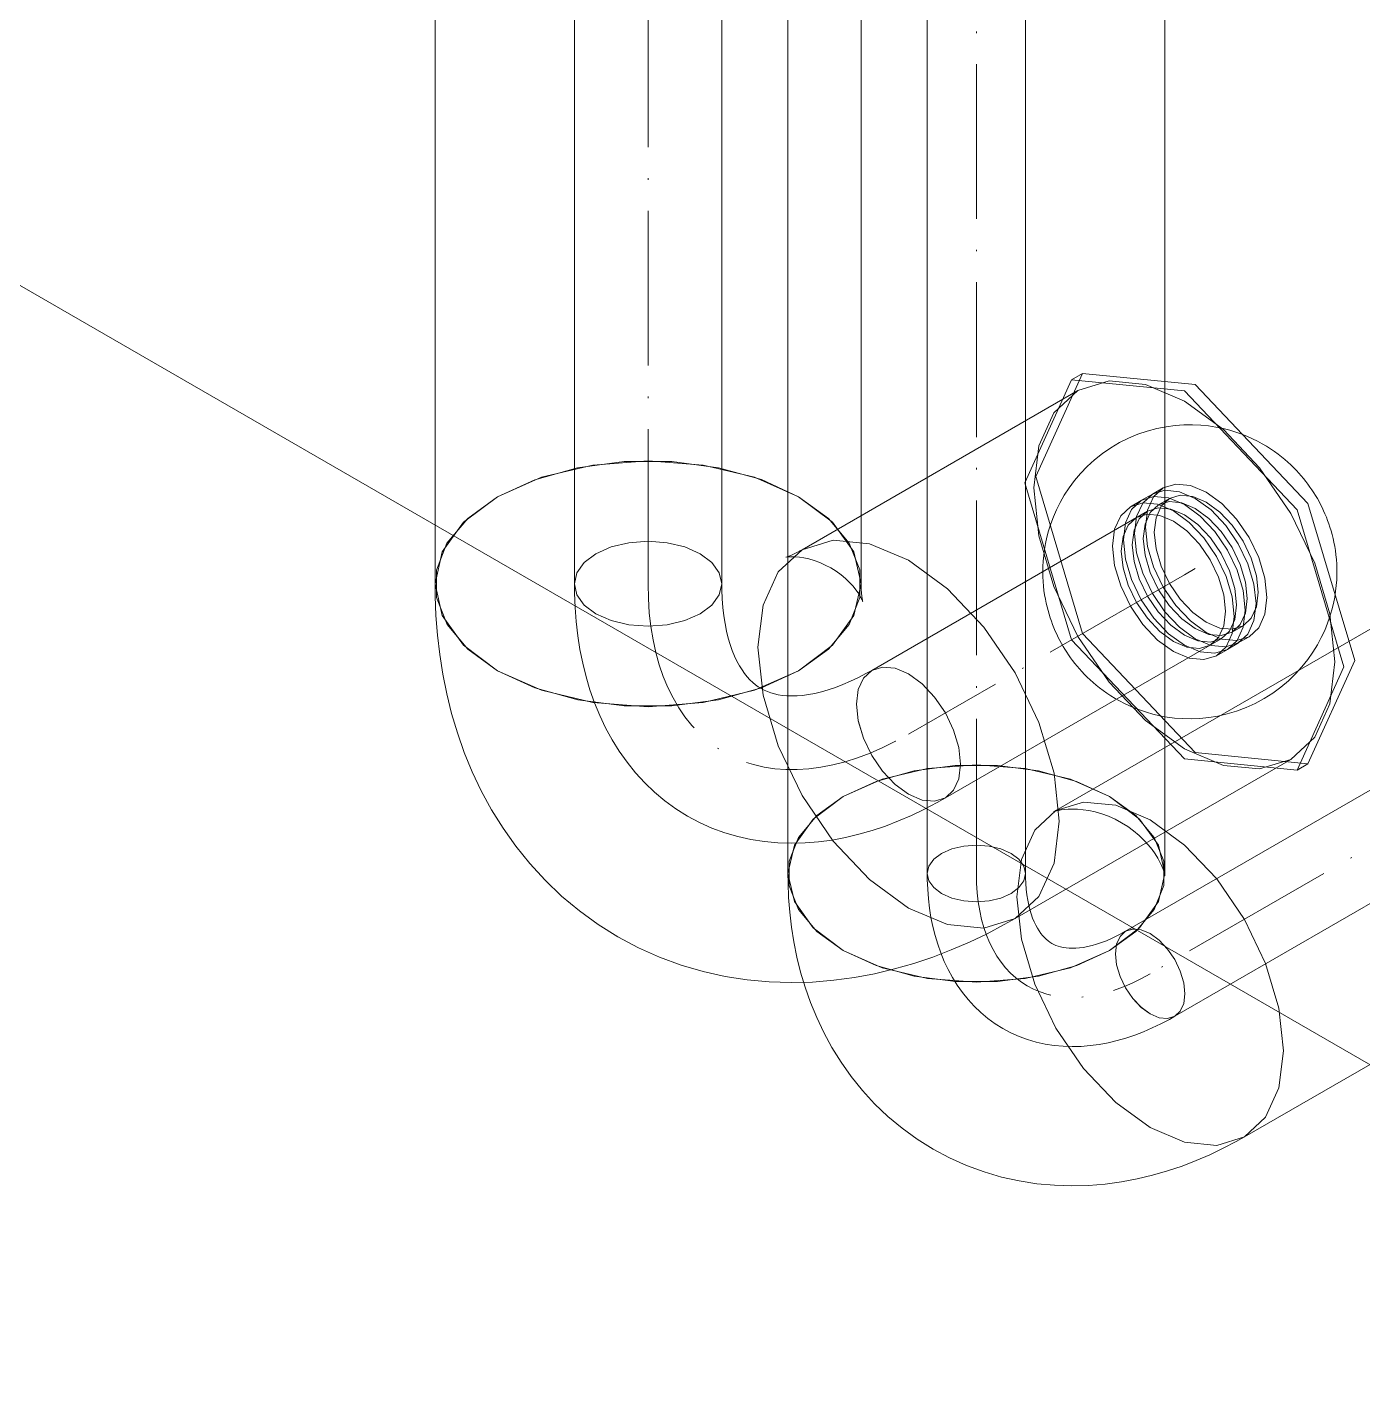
# Model space of a CAD drawing. Header units: millimetres. Extents: x -88595 to 880822, y -1054509 to -148035.
# Drawn here: x 432839.6 to 432925.8, y -358516.6 to -358428.4 of the extents above; entities that cross this region are included whole.
import ezdxf

# ---------------------------------------------------------------- set-up
doc = ezdxf.new("R2010")
doc.units = ezdxf.units.MM
doc.linetypes.add('$12$ADSK_Осевая', pattern=[14, 10, -2, 0, -2])
doc.linetypes.add('$13$ADSK_Осевая', pattern=[14, 10, -2, 0, -2])
for name, color, linetype, lineweight in [('Изоляция', 7, 'Continuous', 18), ('Оборудование', 7, 'Continuous', 18), ('Трубопровод', 7, 'Continuous', 18), ('Трубопроводы', 7, 'Continuous', 18)]:
    doc.layers.add(name, color=color, linetype=linetype, lineweight=lineweight)

# ---------------------------------------------------------------- blocks, each defined once
blk = doc.blocks.new('$0$ADSK_Настенный внутренний блок кондиционера1 - AS12BS4HRA-V151-В_ОВ3_1')
at = {"layer": 'Оборудование'}
blk.add_line((-425.529, -3863.76), (179.047, -4212.813), dxfattribs=at)
blk = doc.blocks.new('$0$ADSK_МедьПайка_Отвод-гнутая труба - Отвод _гнутая труба_-V147-В_ОВ3_1')
at = {"layer": 'Трубопроводы', "color": 190, "true_color": 0x8000ff}
for points in [[(-19176.165, -1892.989, 0), (-19175.647, -1892.713, 0), (-19175.112, -1892.474, 0), (-19174.562, -1892.272, 0), (-19174, -1892.108, 0), (-19173.429, -1891.982, 0), (-19172.852, -1891.892, 0), (-19172.27, -1891.838, 0), (-19171.685, -1891.82, 0), (-19171.1, -1891.835, 0), (-19170.516, -1891.883, 0), (-19169.933, -1891.962, 0), (-19169.352, -1892.071, 0), (-19168.775, -1892.208, 0), (-19168.201, -1892.374, 0), (-19167.631, -1892.565, 0), (-19167.066, -1892.783, 0), (-19166.505, -1893.025, 0), (-19165.949, -1893.291, 0), (-19165.399, -1893.58, 0), (-19165.052, -1893.775, 0)], [(-19176.165, -1892.989, 0), (-19176.662, -1893.299, 0), (-19177.137, -1893.643, 0), (-19177.586, -1894.019, 0), (-19178.01, -1894.423, 0), (-19178.405, -1894.854, 0), (-19178.771, -1895.31, 0), (-19179.109, -1895.787, 0), (-19179.417, -1896.283, 0), (-19179.696, -1896.798, 0), (-19179.947, -1897.328, 0), (-19180.17, -1897.872, 0), (-19180.366, -1898.429, 0), (-19180.535, -1898.998, 0), (-19180.679, -1899.578, 0), (-19180.798, -1900.167, 0), (-19180.892, -1900.765, 0), (-19180.963, -1901.372, 0), (-19181.011, -1901.986, 0), (-19181.036, -1902.608, 0), (-19181.04, -1903.006, 0)], [(-19166.64, -1893.932, 0), (-19167.221, -1894.356, 0), (-19167.762, -1894.928, 0), (-19168.227, -1895.608, 0), (-19168.584, -1896.351, 0), (-19168.808, -1897.106, 0), (-19168.885, -1897.821, 0), (-19168.808, -1898.448, 0), (-19168.584, -1898.943, 0), (-19168.227, -1899.274, 0), (-19167.762, -1899.418, 0), (-19167.221, -1899.364, 0), (-19166.64, -1899.117, 0)], [(-19166.64, -1899.117, 0), (-19166.059, -1898.693, 0), (-19165.517, -1898.122, 0), (-19165.052, -1897.441, 0), (-19164.695, -1896.698, 0), (-19164.471, -1895.944, 0), (-19164.395, -1895.228, 0), (-19164.471, -1894.602, 0), (-19164.695, -1894.106, 0), (-19165.052, -1893.775, 0), (-19165.517, -1893.631, 0), (-19166.059, -1893.685, 0), (-19166.64, -1893.932, 0)], [(-19172.99, -1898.488, 0), (-19173.114, -1898.566, 0), (-19173.236, -1898.654, 0), (-19173.354, -1898.753, 0), (-19173.471, -1898.865, 0), (-19173.587, -1898.991, 0), (-19173.702, -1899.134, 0), (-19173.815, -1899.294, 0), (-19173.926, -1899.472, 0), (-19174.033, -1899.67, 0), (-19174.136, -1899.889, 0), (-19174.234, -1900.128, 0), (-19174.325, -1900.387, 0), (-19174.409, -1900.667, 0), (-19174.483, -1900.967, 0), (-19174.547, -1901.287, 0), (-19174.601, -1901.626, 0), (-19174.643, -1901.984, 0), (-19174.671, -1902.358, 0), (-19174.687, -1902.749, 0), (-19174.69, -1903.006, 0)], [(-19172.99, -1898.488, 0), (-19172.86, -1898.419, 0), (-19172.723, -1898.358, 0), (-19172.578, -1898.305, 0), (-19172.423, -1898.259, 0), (-19172.255, -1898.222, 0), (-19172.074, -1898.194, 0), (-19171.879, -1898.176, 0), (-19171.669, -1898.17, 0), (-19171.444, -1898.176, 0), (-19171.203, -1898.195, 0), (-19170.948, -1898.23, 0), (-19170.677, -1898.281, 0), (-19170.393, -1898.349, 0), (-19170.096, -1898.434, 0), (-19169.786, -1898.539, 0), (-19169.466, -1898.662, 0), (-19169.136, -1898.804, 0), (-19168.797, -1898.967, 0), (-19168.451, -1899.148, 0), (-19168.227, -1899.274, 0)], [(-19175.62, -1904.302, 0), (-19176.278, -1904.593, 0), (-19177.043, -1904.776, 0), (-19177.865, -1904.839, 0), (-19178.687, -1904.776, 0), (-19179.453, -1904.593, 0), (-19180.11, -1904.302, 0), (-19180.615, -1903.922, 0), (-19180.932, -1903.48, 0), (-19181.04, -1903.006, 0), (-19180.932, -1902.531, 0), (-19180.615, -1902.089, 0), (-19180.11, -1901.709, 0)], [(-19180.11, -1901.709, 0), (-19179.453, -1901.418, 0), (-19178.687, -1901.235, 0), (-19177.865, -1901.172, 0), (-19177.043, -1901.235, 0), (-19176.278, -1901.418, 0), (-19175.62, -1901.709, 0), (-19175.115, -1902.089, 0), (-19174.798, -1902.531, 0), (-19174.69, -1903.006, 0), (-19174.798, -1903.48, 0), (-19175.115, -1903.922, 0), (-19175.62, -1904.302, 0)]]:
    blk.add_polyline3d(points, dxfattribs=at)
blk = doc.blocks.new('$0$ADSK_МедьПайка_Отвод-гнутая труба - Отвод _гнутая труба_-V152-В_ОВ3_1')
at = {"layer": 'Трубопроводы', "color": 134, "true_color": 0x00a6a6}
for points in [[(99.075, -4158.603, 0), (98.089, -4158.166, 0), (96.941, -4157.892, 0), (95.709, -4157.798, 0), (94.477, -4157.892, 0), (93.329, -4158.166, 0), (92.343, -4158.603, 0), (91.587, -4159.172, 0), (91.111, -4159.835, 0), (90.949, -4160.546, 0), (91.111, -4161.257, 0), (91.587, -4161.92, 0), (92.343, -4162.489, 0)], [(92.343, -4162.489, 0), (93.329, -4162.926, 0), (94.477, -4163.201, 0), (95.709, -4163.294, 0), (96.941, -4163.201, 0), (98.089, -4162.926, 0), (99.075, -4162.489, 0), (99.831, -4161.92, 0), (100.307, -4161.257, 0), (100.469, -4160.546, 0), (100.307, -4159.835, 0), (99.831, -4159.172, 0), (99.075, -4158.603, 0)], [(98.258, -4175.564, 0), (97.513, -4175.098, 0), (96.801, -4174.582, 0), (96.127, -4174.019, 0), (95.493, -4173.413, 0), (94.9, -4172.767, 0), (94.351, -4172.084, 0), (93.845, -4171.369, 0), (93.383, -4170.624, 0), (92.964, -4169.853, 0), (92.588, -4169.058, 0), (92.253, -4168.242, 0), (91.96, -4167.407, 0), (91.706, -4166.554, 0), (91.49, -4165.685, 0), (91.312, -4164.802, 0), (91.171, -4163.905, 0), (91.065, -4162.995, 0), (90.993, -4162.074, 0), (90.956, -4161.143, 0), (90.949, -4160.546, 0)], [(103.018, -4167.319, 0), (102.831, -4167.202, 0), (102.65, -4167.071, 0), (102.472, -4166.922, 0), (102.296, -4166.754, 0), (102.123, -4166.564, 0), (101.951, -4166.351, 0), (101.781, -4166.111, 0), (101.615, -4165.843, 0), (101.454, -4165.546, 0), (101.299, -4165.219, 0), (101.153, -4164.861, 0), (101.016, -4164.472, 0), (100.891, -4164.052, 0), (100.779, -4163.602, 0), (100.683, -4163.122, 0), (100.603, -4162.614, 0), (100.54, -4162.078, 0), (100.497, -4161.517, 0), (100.473, -4160.931, 0), (100.469, -4160.546, 0)], [(103.018, -4167.319, 0), (103.213, -4167.423, 0), (103.418, -4167.514, 0), (103.635, -4167.594, 0), (103.869, -4167.662, 0), (104.12, -4167.717, 0), (104.391, -4167.759, 0), (104.683, -4167.786, 0), (104.998, -4167.796, 0), (105.336, -4167.787, 0), (105.696, -4167.758, 0), (106.08, -4167.706, 0), (106.485, -4167.629, 0), (106.911, -4167.528, 0), (107.357, -4167.399, 0), (107.821, -4167.243, 0), (108.301, -4167.058, 0), (108.796, -4166.845, 0), (109.304, -4166.601, 0), (109.823, -4166.329, 0), (110.158, -4166.14, 0)], [(112.538, -4174.149, 0), (111.667, -4173.514, 0), (110.855, -4172.657, 0), (110.158, -4171.637, 0), (109.623, -4170.523, 0), (109.287, -4169.391, 0), (109.172, -4168.319, 0), (109.287, -4167.38, 0), (109.623, -4166.636, 0), (110.158, -4166.14, 0), (110.855, -4165.925, 0), (111.667, -4166.005, 0), (112.538, -4166.376, 0)], [(112.538, -4166.376, 0), (113.409, -4167.011, 0), (114.221, -4167.868, 0), (114.918, -4168.888, 0), (115.453, -4170.002, 0), (115.789, -4171.134, 0), (115.904, -4172.206, 0), (115.789, -4173.145, 0), (115.453, -4173.889, 0), (114.918, -4174.385, 0), (114.221, -4174.6, 0), (113.409, -4174.52, 0), (112.538, -4174.149, 0)], [(98.258, -4175.564, 0), (99.034, -4175.977, 0), (99.837, -4176.335, 0), (100.661, -4176.637, 0), (101.504, -4176.883, 0), (102.36, -4177.073, 0), (103.225, -4177.208, 0), (104.098, -4177.288, 0), (104.974, -4177.316, 0), (105.851, -4177.293, 0), (106.727, -4177.222, 0), (107.601, -4177.103, 0), (108.471, -4176.94, 0), (109.337, -4176.734, 0), (110.197, -4176.486, 0), (111.051, -4176.198, 0), (111.899, -4175.872, 0), (112.74, -4175.509, 0), (113.573, -4175.11, 0), (114.398, -4174.677, 0), (114.918, -4174.385, 0)]]:
    blk.add_polyline3d(points, dxfattribs=at)
blk = doc.blocks.new('$0$ADSK_МедьПайка_Муфта редукционная - Муфта редукционная медная под пайку-V173-В_ОВ3_1')
at = {"layer": 'Трубопроводы', "color": 134, "true_color": 0x00a6a6}
for p, q in [((127.577, -4155.16), (126.87, -4155.568)), ((128.309, -4154.749), (127.597, -4155.148)), ((128.997, -4154.352), (128.289, -4154.76)), ((129.397, -4155.045), (128.689, -4155.453)), ((127.977, -4155.852), (127.27, -4156.261)), ((131.064, -4159.566), (130.357, -4159.975)), ((133.439, -4163.68), (134.147, -4163.272)), ((133.839, -4164.373), (134.547, -4163.965)), ((132.03, -4164.505), (132.737, -4164.097)), ((132.43, -4165.198), (133.137, -4164.79)), ((133.157, -4164.778), (133.859, -4164.361))]:
    blk.add_line(p, q, dxfattribs=at)
for points in [[(121.211, -4159.771, 0), (121.217, -4159.435, 0), (121.236, -4159.085, 0), (121.269, -4158.721, 0), (121.319, -4158.343, 0), (121.387, -4157.949, 0), (121.476, -4157.541, 0), (121.589, -4157.117, 0), (121.728, -4156.68, 0), (121.895, -4156.231, 0), (122.094, -4155.77, 0), (122.328, -4155.301, 0), (122.599, -4154.826, 0), (122.909, -4154.35, 0), (123.26, -4153.877, 0), (123.651, -4153.413, 0), (124.084, -4152.964, 0), (124.556, -4152.534, 0), (125.064, -4152.131, 0), (125.604, -4151.76, 0), (126.17, -4151.426, 0), (126.757, -4151.132, 0), (127.358, -4150.882, 0), (127.965, -4150.676, 0), (128.572, -4150.514, 0), (129.173, -4150.396, 0), (129.761, -4150.318, 0), (130.334, -4150.278, 0), (130.886, -4150.272, 0), (131.416, -4150.297, 0), (131.921, -4150.348, 0), (132.401, -4150.422, 0), (132.856, -4150.516, 0), (133.285, -4150.626, 0), (133.69, -4150.75, 0), (134.071, -4150.885, 0), (134.43, -4151.029, 0), (134.767, -4151.18, 0), (135.085, -4151.337, 0), (135.383, -4151.499, 0), (135.664, -4151.664, 0), (135.929, -4151.832, 0), (136.179, -4152.002, 0), (136.415, -4152.174, 0), (136.639, -4152.347, 0), (136.85, -4152.52, 0), (137.05, -4152.695, 0), (137.24, -4152.87, 0), (137.421, -4153.046, 0), (137.593, -4153.222, 0), (137.757, -4153.399, 0), (137.914, -4153.576, 0), (138.063, -4153.754, 0), (138.206, -4153.933, 0), (138.343, -4154.114, 0), (138.474, -4154.295, 0), (138.6, -4154.478, 0), (138.721, -4154.663, 0), (138.837, -4154.85, 0), (138.949, -4155.039, 0), (139.056, -4155.23, 0), (139.159, -4155.425, 0), (139.257, -4155.622, 0), (139.352, -4155.824, 0), (139.443, -4156.029, 0), (139.53, -4156.238, 0), (139.613, -4156.453, 0), (139.692, -4156.672, 0), (139.766, -4156.898, 0), (139.836, -4157.129, 0), (139.902, -4157.368, 0), (139.963, -4157.614, 0), (140.018, -4157.867, 0), (140.068, -4158.13, 0), (140.112, -4158.401, 0), (140.148, -4158.683, 0), (140.178, -4158.975, 0), (140.198, -4159.279, 0), (140.209, -4159.595, 0), (140.211, -4159.771, 0)], [(127.847, -4156.892, 0), (127.981, -4155.797, 0), (128.373, -4154.93, 0), (128.997, -4154.352, 0), (129.809, -4154.101, 0), (130.756, -4154.195, 0), (131.772, -4154.627, 0), (132.787, -4155.367, 0), (133.734, -4156.367, 0), (134.547, -4157.556, 0), (135.17, -4158.855, 0), (135.562, -4160.174, 0), (135.696, -4161.424, 0)], [(134.289, -4162.245, 0), (134.155, -4160.992, 0), (133.762, -4159.671, 0), (133.137, -4158.37, 0), (132.323, -4157.178, 0), (131.375, -4156.177, 0), (130.357, -4155.435, 0), (129.34, -4155.002, 0), (128.392, -4154.908, 0), (127.577, -4155.16, 0), (126.953, -4155.739, 0), (126.56, -4156.607, 0), (126.426, -4157.705, 0)], [(126.426, -4157.705, 0), (126.56, -4156.607, 0), (126.953, -4155.739, 0), (127.577, -4155.16, 0), (128.392, -4154.908, 0), (129.34, -4155.002, 0), (130.357, -4155.435, 0), (131.375, -4156.177, 0), (132.323, -4157.178, 0), (133.137, -4158.37, 0), (133.762, -4159.671, 0), (134.155, -4160.992, 0), (134.289, -4162.245, 0)], [(127.14, -4157.301, 0), (127.274, -4156.205, 0), (127.666, -4155.338, 0), (128.289, -4154.76, 0), (129.102, -4154.509, 0), (130.049, -4154.603, 0), (131.064, -4155.035, 0), (132.08, -4155.776, 0), (133.027, -4156.775, 0), (133.839, -4157.964, 0), (134.463, -4159.263, 0), (134.855, -4160.582, 0), (134.989, -4161.832, 0)], [(134.989, -4161.832, 0), (134.855, -4160.582, 0), (134.463, -4159.263, 0), (133.839, -4157.964, 0), (133.027, -4156.775, 0), (132.08, -4155.776, 0), (131.064, -4155.035, 0), (130.049, -4154.603, 0), (129.102, -4154.509, 0), (128.289, -4154.76, 0), (127.666, -4155.338, 0), (127.274, -4156.205, 0), (127.14, -4157.301, 0)], [(135.13, -4161.097, 0), (135.016, -4160.027, 0), (134.68, -4158.898, 0), (134.147, -4157.787, 0), (133.451, -4156.769, 0), (132.641, -4155.914, 0), (131.772, -4155.28, 0), (130.902, -4154.91, 0), (130.092, -4154.83, 0), (129.397, -4155.045, 0), (128.863, -4155.54, 0), (128.527, -4156.281, 0), (128.413, -4157.219, 0)], [(133.582, -4162.653, 0), (133.448, -4161.4, 0), (133.055, -4160.079, 0), (132.43, -4158.778, 0), (131.616, -4157.586, 0), (130.668, -4156.585, 0), (129.65, -4155.843, 0), (128.633, -4155.41, 0), (127.684, -4155.316, 0), (126.87, -4155.568, 0), (126.245, -4156.147, 0), (125.853, -4157.015, 0), (125.719, -4158.113, 0)], [(126.284, -4158.44, 0), (126.399, -4157.5, 0), (126.735, -4156.757, 0), (127.27, -4156.261, 0), (127.967, -4156.045, 0), (128.779, -4156.126, 0), (129.65, -4156.496, 0), (130.521, -4157.132, 0), (131.333, -4157.989, 0), (132.03, -4159.009, 0), (132.565, -4160.123, 0), (132.901, -4161.254, 0), (133.016, -4162.326, 0)], [(133.723, -4161.918, 0), (133.608, -4160.846, 0), (133.272, -4159.714, 0), (132.737, -4158.601, 0), (132.04, -4157.58, 0), (131.228, -4156.724, 0), (130.357, -4156.088, 0), (129.486, -4155.718, 0), (128.674, -4155.637, 0), (127.977, -4155.852, 0), (127.442, -4156.348, 0), (127.106, -4157.092, 0), (126.992, -4158.031, 0)], [(127.706, -4157.627, 0), (127.82, -4156.69, 0), (128.156, -4155.948, 0), (128.689, -4155.453, 0), (129.385, -4155.238, 0), (130.195, -4155.318, 0), (131.064, -4155.688, 0), (131.934, -4156.322, 0), (132.744, -4157.177, 0), (133.439, -4158.195, 0), (133.973, -4159.307, 0), (134.309, -4160.436, 0), (134.423, -4161.506, 0)], [(135.696, -4161.424, 0), (135.562, -4162.52, 0), (135.17, -4163.386, 0), (134.547, -4163.965, 0), (133.734, -4164.215, 0), (132.787, -4164.122, 0), (131.772, -4163.69, 0), (130.756, -4162.949, 0), (129.809, -4161.95, 0), (128.997, -4160.76, 0), (128.373, -4159.462, 0), (127.981, -4158.142, 0), (127.847, -4156.892, 0)], [(126.426, -4157.705, 0), (126.56, -4158.957, 0), (126.953, -4160.279, 0), (127.577, -4161.58, 0), (128.392, -4162.771, 0), (129.34, -4163.772, 0), (130.357, -4164.514, 0), (131.375, -4164.947, 0), (132.323, -4165.041, 0), (133.137, -4164.79, 0), (133.762, -4164.21, 0), (134.155, -4163.342, 0), (134.289, -4162.245, 0)], [(134.289, -4162.245, 0), (134.155, -4163.342, 0), (133.762, -4164.21, 0), (133.137, -4164.79, 0), (132.323, -4165.041, 0), (131.375, -4164.947, 0), (130.357, -4164.514, 0), (129.34, -4163.772, 0), (128.392, -4162.771, 0), (127.577, -4161.58, 0), (126.953, -4160.279, 0), (126.56, -4158.957, 0), (126.426, -4157.705, 0)], [(134.989, -4161.832, 0), (134.855, -4162.928, 0), (134.463, -4163.794, 0), (133.839, -4164.373, 0), (133.027, -4164.624, 0), (132.08, -4164.53, 0), (131.064, -4164.098, 0), (130.049, -4163.357, 0), (129.102, -4162.358, 0), (128.289, -4161.169, 0), (127.666, -4159.87, 0), (127.274, -4158.551, 0), (127.14, -4157.301, 0)], [(127.14, -4157.301, 0), (127.274, -4158.551, 0), (127.666, -4159.87, 0), (128.289, -4161.169, 0), (129.102, -4162.358, 0), (130.049, -4163.357, 0), (131.064, -4164.098, 0), (132.08, -4164.53, 0), (133.027, -4164.624, 0), (133.839, -4164.373, 0), (134.463, -4163.794, 0), (134.855, -4162.928, 0), (134.989, -4161.832, 0)], [(134.423, -4161.506, 0), (134.309, -4162.443, 0), (133.973, -4163.185, 0), (133.439, -4163.68, 0), (132.744, -4163.895, 0), (131.934, -4163.815, 0), (131.064, -4163.445, 0), (130.195, -4162.811, 0), (129.385, -4161.956, 0), (128.689, -4160.938, 0), (128.156, -4159.826, 0), (127.82, -4158.697, 0), (127.706, -4157.627, 0)], [(128.413, -4157.219, 0), (128.527, -4158.289, 0), (128.863, -4159.418, 0), (129.397, -4160.529, 0), (130.092, -4161.547, 0), (130.902, -4162.402, 0), (131.772, -4163.037, 0), (132.641, -4163.406, 0), (133.451, -4163.486, 0), (134.147, -4163.272, 0), (134.68, -4162.777, 0), (135.016, -4162.035, 0), (135.13, -4161.097, 0)], [(125.719, -4158.113, 0), (125.853, -4159.365, 0), (126.245, -4160.687, 0), (126.87, -4161.988, 0), (127.684, -4163.179, 0), (128.633, -4164.18, 0), (129.65, -4164.923, 0), (130.668, -4165.355, 0), (131.616, -4165.449, 0), (132.43, -4165.198, 0), (133.055, -4164.619, 0), (133.448, -4163.75, 0), (133.582, -4162.653, 0)], [(133.016, -4162.326, 0), (132.901, -4163.266, 0), (132.565, -4164.009, 0), (132.03, -4164.505, 0), (131.333, -4164.72, 0), (130.521, -4164.64, 0), (129.65, -4164.269, 0), (128.779, -4163.634, 0), (127.967, -4162.777, 0), (127.27, -4161.757, 0), (126.735, -4160.643, 0), (126.399, -4159.512, 0), (126.284, -4158.44, 0)], [(126.992, -4158.031, 0), (127.106, -4159.104, 0), (127.442, -4160.235, 0), (127.977, -4161.349, 0), (128.674, -4162.369, 0), (129.486, -4163.226, 0), (130.357, -4163.861, 0), (131.228, -4164.232, 0), (132.04, -4164.312, 0), (132.737, -4164.097, 0), (133.272, -4163.601, 0), (133.608, -4162.858, 0), (133.723, -4161.918, 0)], [(121.211, -4159.771, 0), (121.216, -4160.093, 0), (121.232, -4160.403, 0), (121.257, -4160.702, 0), (121.289, -4160.989, 0), (121.329, -4161.266, 0), (121.376, -4161.533, 0), (121.428, -4161.792, 0), (121.486, -4162.042, 0), (121.549, -4162.284, 0), (121.617, -4162.519, 0), (121.689, -4162.748, 0), (121.766, -4162.97, 0), (121.847, -4163.188, 0), (121.931, -4163.4, 0), (122.02, -4163.607, 0), (122.113, -4163.811, 0), (122.209, -4164.01, 0), (122.31, -4164.206, 0), (122.415, -4164.399, 0), (122.524, -4164.59, 0), (122.638, -4164.778, 0), (122.756, -4164.963, 0), (122.879, -4165.147, 0), (123.007, -4165.33, 0), (123.141, -4165.511, 0), (123.281, -4165.69, 0), (123.427, -4165.869, 0), (123.579, -4166.047, 0), (123.739, -4166.224, 0), (123.907, -4166.4, 0), (124.083, -4166.576, 0), (124.268, -4166.752, 0), (124.463, -4166.926, 0), (124.668, -4167.101, 0), (124.884, -4167.274, 0), (125.113, -4167.446, 0), (125.356, -4167.617, 0), (125.612, -4167.786, 0), (125.885, -4167.953, 0), (126.174, -4168.117, 0), (126.481, -4168.277, 0), (126.807, -4168.431, 0), (127.154, -4168.58, 0), (127.523, -4168.72, 0), (127.915, -4168.85, 0), (128.331, -4168.968, 0), (128.772, -4169.071, 0), (129.238, -4169.156, 0), (129.73, -4169.22, 0), (130.247, -4169.259, 0), (130.787, -4169.27, 0), (131.349, -4169.249, 0), (131.929, -4169.192, 0), (132.524, -4169.096, 0), (133.129, -4168.958, 0), (133.736, -4168.776, 0), (134.341, -4168.549, 0), (134.937, -4168.279, 0), (135.515, -4167.966, 0), (136.07, -4167.615, 0), (136.596, -4167.228, 0), (137.088, -4166.812, 0), (137.542, -4166.373, 0), (137.956, -4165.916, 0), (138.329, -4165.447, 0), (138.66, -4164.972, 0), (138.952, -4164.496, 0), (139.206, -4164.024, 0), (139.423, -4163.558, 0), (139.608, -4163.102, 0), (139.761, -4162.658, 0), (139.888, -4162.227, 0), (139.989, -4161.811, 0), (140.069, -4161.409, 0), (140.128, -4161.022, 0), (140.17, -4160.65, 0), (140.197, -4160.293, 0), (140.209, -4159.95, 0), (140.211, -4159.771, 0)]]:
    blk.add_polyline3d(points, dxfattribs=at)

msp = doc.modelspace()

# ---------------------------------------------------------------- linework, layer by layer
at = {"layer": 'Изоляция', "color": 134, "true_color": 0x00a6a6}
for p, q in [((432865.896, -357966.76), (432865.896, -358464.333)), ((432893.416, -358464.333), (432893.416, -357966.76)), ((432907.732, -358450.744), (432907.024, -358451.152)), ((432907.424, -358451.845), (432889.605, -358462.132)), ((432903.365, -358485.966), (432921.184, -358475.678)), ((432921.584, -358476.37), (432922.292, -358475.962))]:
    msp.add_line(p, q, dxfattribs=at)
at = {"layer": 'Изоляция', "color": 190, "true_color": 0x8000ff}
for p, q in [((432888.694, -357972.536), (432888.694, -358483.051)), ((432913.044, -358483.051), (432913.044, -357972.536)), ((432929.43, -358465.465), (432906.007, -358478.988)), ((432918.182, -358500.076), (432941.605, -358486.552))]:
    msp.add_line(p, q, dxfattribs=at)
at = {"layer": 'Изоляция', "color": 134, "true_color": 0x00a6a6}
for points in [[(432904.716, -358457.409, 0), (432907.732, -358450.744, 0), (432915.012, -358451.465, 0)], [(432914.304, -358451.873, 0), (432907.024, -358451.152, 0), (432904.009, -358457.817, 0)], [(432904.575, -358458.144, 0), (432904.906, -358455.427, 0), (432905.878, -358453.279, 0), (432907.424, -358451.845, 0), (432909.44, -358451.223, 0), (432911.786, -358451.455, 0), (432914.304, -358452.526, 0)], [(432924.6, -358469.705, 0), (432921.584, -358459.558, 0), (432914.304, -358451.873, 0)], [(432915.012, -358451.465, 0), (432922.292, -358459.15, 0), (432925.307, -358469.297, 0)], [(432914.304, -358452.526, 0), (432916.823, -358454.363, 0), (432919.169, -358456.84, 0), (432921.184, -358459.789, 0), (432922.731, -358463.009, 0), (432923.703, -358466.279, 0), (432924.034, -358469.379, 0)], [(432869.926, -358458.715, 0), (432872.776, -358457.453, 0), (432876.095, -358456.659, 0), (432879.656, -358456.388, 0), (432883.218, -358456.659, 0), (432886.536, -358457.453, 0), (432889.386, -358458.715, 0)], [(432889.386, -358458.715, 0), (432886.976, -358457.606, 0), (432884.199, -358456.834, 0), (432881.194, -358456.438, 0), (432878.113, -358456.438, 0), (432875.11, -358456.835, 0), (432872.334, -358457.607, 0), (432869.926, -358458.715, 0)], [(432904.009, -358457.817, 0), (432907.024, -358467.964, 0), (432914.304, -358475.649, 0)], [(432915.012, -358475.241, 0), (432907.732, -358467.556, 0), (432904.716, -358457.409, 0)], [(432869.926, -358469.95, 0), (432867.74, -358468.305, 0), (432866.365, -358466.389, 0), (432865.896, -358464.333, 0), (432866.365, -358462.277, 0), (432867.74, -358460.361, 0), (432869.926, -358458.715, 0)], [(432869.926, -358458.715, 0), (432868.005, -358460.107, 0), (432866.668, -358461.71, 0), (432865.982, -358463.445, 0), (432865.983, -358465.224, 0), (432866.669, -358466.958, 0), (432868.006, -358468.56, 0), (432869.926, -358469.95, 0)], [(432889.386, -358458.715, 0), (432891.573, -358460.361, 0), (432892.947, -358462.277, 0), (432893.416, -358464.333, 0), (432892.947, -358466.389, 0), (432891.573, -358468.305, 0), (432889.386, -358469.95, 0)], [(432889.386, -358469.95, 0), (432891.308, -358468.559, 0), (432892.645, -358466.955, 0), (432893.33, -358465.221, 0), (432893.329, -358463.442, 0), (432892.643, -358461.708, 0), (432891.306, -358460.105, 0), (432889.386, -358458.715, 0)], [(432914.304, -358474.996, 0), (432911.786, -358473.159, 0), (432909.44, -358470.682, 0), (432907.424, -358467.733, 0), (432905.878, -358464.514, 0), (432904.906, -358461.243, 0), (432904.575, -358458.144, 0)], [(432896.485, -358462.814, 0), (432893.967, -358461.743, 0), (432891.621, -358461.51, 0), (432889.605, -358462.132, 0), (432888.059, -358463.567, 0), (432887.087, -358465.715, 0), (432886.756, -358468.431, 0)], [(432886.756, -358468.431, 0), (432887.087, -358465.715, 0), (432888.059, -358463.567, 0), (432889.605, -358462.132, 0), (432891.621, -358461.51, 0), (432893.967, -358461.743, 0), (432896.485, -358462.814, 0)], [(432888.553, -358462.614, 0), (432888.575, -358462.609, 0), (432888.64, -358462.589, 0), (432888.744, -358462.552, 0), (432888.886, -358462.496, 0), (432889.063, -358462.417, 0), (432889.272, -358462.315, 0), (432889.509, -358462.187, 0), (432889.605, -358462.132, 0)], [(432891.465, -358463.311, 0), (432891.11, -358463.122, 0), (432890.75, -358462.961, 0), (432890.394, -358462.831, 0), (432890.051, -358462.73, 0), (432889.731, -358462.659, 0), (432889.439, -358462.614, 0), (432889.183, -358462.59, 0), (432888.968, -358462.583, 0), (432888.796, -358462.587, 0), (432888.669, -358462.597, 0), (432888.589, -358462.608, 0), (432888.555, -358462.614, 0)], [(432891.465, -358463.311, 0), (432891.807, -358463.524, 0), (432892.126, -358463.756, 0), (432892.417, -358463.999, 0), (432892.675, -358464.245, 0), (432892.898, -358464.488, 0), (432893.083, -358464.717, 0), (432893.231, -358464.927, 0), (432893.345, -358465.11, 0), (432893.428, -358465.261, 0), (432893.482, -358465.376, 0), (432893.513, -358465.451, 0), (432893.525, -358465.483, 0)], [(432906.215, -358479.666, 0), (432905.884, -358476.567, 0), (432904.912, -358473.296, 0), (432903.365, -358470.077, 0), (432901.35, -358467.128, 0), (432899.004, -358464.651, 0), (432896.485, -358462.814, 0)], [(432896.485, -358462.814, 0), (432899.004, -358464.651, 0), (432901.35, -358467.128, 0), (432903.365, -358470.077, 0), (432904.912, -358473.296, 0), (432905.884, -358476.567, 0), (432906.215, -358479.666, 0)], [(432877.705, -358487.144, 0), (432876.431, -358486.349, 0), (432875.219, -358485.47, 0), (432874.076, -358484.515, 0), (432873.008, -358483.494, 0), (432872.019, -358482.416, 0), (432871.113, -358481.291, 0), (432870.289, -358480.126, 0), (432869.547, -358478.93, 0), (432868.885, -358477.711, 0), (432868.299, -358476.475, 0), (432867.787, -358475.226, 0), (432867.345, -358473.968, 0), (432866.969, -358472.706, 0), (432866.656, -358471.441, 0), (432866.4, -358470.176, 0), (432866.201, -358468.911, 0), (432866.054, -358467.648, 0), (432865.956, -358466.387, 0), (432865.905, -358465.13, 0), (432865.896, -358464.333, 0)], [(432893.525, -358465.485, 0), (432893.519, -358465.463, 0), (432893.504, -358465.397, 0), (432893.483, -358465.288, 0), (432893.461, -358465.137, 0), (432893.441, -358464.945, 0), (432893.425, -358464.713, 0), (432893.417, -358464.443, 0), (432893.416, -358464.333, 0)], [(432886.756, -358468.431, 0), (432887.087, -358471.531, 0), (432888.059, -358474.802, 0), (432889.605, -358478.021, 0), (432891.621, -358480.97, 0), (432893.967, -358483.447, 0), (432896.485, -358485.284, 0)], [(432896.485, -358485.284, 0), (432893.967, -358483.447, 0), (432891.621, -358480.97, 0), (432889.605, -358478.021, 0), (432888.059, -358474.802, 0), (432887.087, -358471.531, 0), (432886.756, -358468.431, 0)], [(432924.034, -358469.379, 0), (432923.703, -358472.095, 0), (432922.731, -358474.244, 0), (432921.184, -358475.678, 0), (432919.169, -358476.3, 0), (432916.823, -358476.067, 0), (432914.304, -358474.996, 0)], [(432925.307, -358469.297, 0), (432922.292, -358475.962, 0), (432915.012, -358475.241, 0)], [(432889.386, -358469.95, 0), (432886.536, -358471.213, 0), (432883.218, -358472.006, 0), (432879.656, -358472.277, 0), (432876.095, -358472.006, 0), (432872.776, -358471.213, 0), (432869.926, -358469.95, 0)], [(432869.926, -358469.95, 0), (432872.337, -358471.06, 0), (432875.114, -358471.832, 0), (432878.118, -358472.227, 0), (432881.199, -358472.227, 0), (432884.203, -358471.831, 0), (432886.979, -358471.059, 0), (432889.386, -358469.95, 0)], [(432914.304, -358475.649, 0), (432921.584, -358476.37, 0), (432924.6, -358469.705, 0)], [(432896.485, -358485.284, 0), (432899.004, -358486.355, 0), (432901.35, -358486.588, 0), (432903.365, -358485.966, 0), (432904.912, -358484.531, 0), (432905.884, -358482.383, 0), (432906.215, -358479.666, 0)], [(432906.215, -358479.666, 0), (432905.884, -358482.383, 0), (432904.912, -358484.531, 0), (432903.365, -358485.966, 0), (432901.35, -358486.588, 0), (432899.004, -358486.355, 0), (432896.485, -358485.284, 0)], [(432877.705, -358487.144, 0), (432879.031, -358487.85, 0), (432880.399, -358488.46, 0), (432881.797, -358488.973, 0), (432883.215, -358489.388, 0), (432884.643, -358489.705, 0), (432886.071, -358489.927, 0), (432887.492, -358490.058, 0), (432888.898, -358490.103, 0), (432890.285, -358490.067, 0), (432891.649, -358489.955, 0), (432892.986, -358489.774, 0), (432894.296, -358489.528, 0), (432895.577, -358489.223, 0), (432896.829, -358488.862, 0), (432898.053, -358488.45, 0), (432899.248, -358487.991, 0), (432900.416, -358487.487, 0), (432901.556, -358486.941, 0), (432902.671, -358486.356, 0), (432903.365, -358485.966, 0)]]:
    msp.add_polyline3d(points, dxfattribs=at)
at = {"layer": 'Изоляция', "color": 190, "true_color": 0x8000ff}
for points in [[(432892.26, -358478.08, 0), (432894.782, -358476.963, 0), (432897.718, -358476.261, 0), (432900.869, -358476.022, 0), (432904.021, -358476.261, 0), (432906.957, -358476.963, 0), (432909.478, -358478.08, 0)], [(432909.478, -358478.08, 0), (432907.346, -358477.099, 0), (432904.889, -358476.416, 0), (432902.23, -358476.066, 0), (432899.504, -358476.066, 0), (432896.846, -358476.416, 0), (432894.391, -358477.1, 0), (432892.26, -358478.08, 0)], [(432892.26, -358488.021, 0), (432890.326, -358486.565, 0), (432889.109, -358484.87, 0), (432888.694, -358483.051, 0), (432889.109, -358481.232, 0), (432890.326, -358479.536, 0), (432892.26, -358478.08, 0)], [(432892.26, -358478.08, 0), (432890.56, -358479.312, 0), (432889.377, -358480.73, 0), (432888.771, -358482.265, 0), (432888.771, -358483.839, 0), (432889.378, -358485.374, 0), (432890.561, -358486.791, 0), (432892.26, -358488.021, 0)], [(432909.478, -358478.08, 0), (432911.413, -358479.536, 0), (432912.63, -358481.232, 0), (432913.044, -358483.051, 0), (432912.63, -358484.87, 0), (432911.413, -358486.565, 0), (432909.478, -358488.021, 0)], [(432909.478, -358488.021, 0), (432911.179, -358486.79, 0), (432912.362, -358485.371, 0), (432912.968, -358483.837, 0), (432912.968, -358482.263, 0), (432912.361, -358480.728, 0), (432911.177, -358479.31, 0), (432909.478, -358478.08, 0)], [(432912.095, -358479.591, 0), (432909.867, -358478.643, 0), (432907.79, -358478.438, 0), (432906.007, -358478.988, 0), (432904.639, -358480.257, 0), (432903.779, -358482.158, 0), (432903.486, -358484.561, 0)], [(432903.486, -358484.561, 0), (432903.779, -358482.158, 0), (432904.639, -358480.257, 0), (432906.007, -358478.988, 0), (432907.79, -358478.438, 0), (432909.867, -358478.643, 0), (432912.095, -358479.591, 0)], [(432910.245, -358479.774, 0), (432909.825, -358479.551, 0), (432909.396, -358479.359, 0), (432908.968, -358479.202, 0), (432908.548, -358479.079, 0), (432908.143, -358478.989, 0), (432907.762, -358478.93, 0), (432907.408, -358478.897, 0), (432907.088, -358478.887, 0), (432906.803, -358478.894, 0), (432906.557, -358478.914, 0), (432906.349, -358478.942, 0), (432906.18, -358478.974, 0), (432906.048, -358479.005, 0), (432905.954, -358479.032, 0), (432905.894, -358479.052, 0), (432905.867, -358479.062, 0), (432905.864, -358479.063, 0)], [(432905.864, -358479.063, 0), (432905.879, -358479.057, 0), (432905.92, -358479.036, 0), (432905.987, -358479, 0), (432906.007, -358478.988, 0)], [(432910.245, -358479.774, 0), (432910.648, -358480.026, 0), (432911.028, -358480.302, 0), (432911.379, -358480.594, 0), (432911.695, -358480.896, 0), (432911.975, -358481.202, 0), (432912.218, -358481.503, 0), (432912.423, -358481.792, 0), (432912.592, -358482.064, 0), (432912.728, -358482.314, 0), (432912.834, -358482.538, 0), (432912.914, -358482.732, 0), (432912.971, -358482.894, 0), (432913.009, -358483.024, 0), (432913.033, -358483.119, 0), (432913.046, -358483.181, 0), (432913.051, -358483.21, 0), (432913.051, -358483.212, 0)], [(432920.704, -358494.502, 0), (432920.41, -358491.76, 0), (432919.55, -358488.866, 0), (432918.182, -358486.017, 0), (432916.399, -358483.408, 0), (432914.323, -358481.216, 0), (432912.095, -358479.591, 0)], [(432912.095, -358479.591, 0), (432914.323, -358481.216, 0), (432916.399, -358483.408, 0), (432918.182, -358486.017, 0), (432919.55, -358488.866, 0), (432920.41, -358491.76, 0), (432920.704, -358494.502, 0)], [(432898.07, -358500.862, 0), (432897.044, -358500.221, 0), (432896.068, -358499.514, 0), (432895.15, -358498.747, 0), (432894.293, -358497.928, 0), (432893.502, -358497.065, 0), (432892.778, -358496.167, 0), (432892.123, -358495.24, 0), (432891.535, -358494.293, 0), (432891.012, -358493.33, 0), (432890.552, -358492.358, 0), (432890.151, -358491.381, 0), (432889.807, -358490.402, 0), (432889.516, -358489.424, 0), (432889.274, -358488.448, 0), (432889.078, -358487.477, 0), (432888.925, -358486.511, 0), (432888.813, -358485.551, 0), (432888.739, -358484.597, 0), (432888.701, -358483.649, 0), (432888.694, -358483.051, 0)], [(432913.051, -358483.212, 0), (432913.049, -358483.197, 0), (432913.046, -358483.15, 0), (432913.045, -358483.074, 0), (432913.044, -358483.051, 0)], [(432903.486, -358484.561, 0), (432903.779, -358487.304, 0), (432904.639, -358490.198, 0), (432906.007, -358493.046, 0), (432907.79, -358495.656, 0), (432909.867, -358497.847, 0), (432912.095, -358499.473, 0)], [(432912.095, -358499.473, 0), (432909.867, -358497.847, 0), (432907.79, -358495.656, 0), (432906.007, -358493.046, 0), (432904.639, -358490.198, 0), (432903.779, -358487.304, 0), (432903.486, -358484.561, 0)], [(432909.478, -358488.021, 0), (432906.957, -358489.138, 0), (432904.021, -358489.841, 0), (432900.869, -358490.08, 0), (432897.718, -358489.841, 0), (432894.782, -358489.138, 0), (432892.26, -358488.021, 0)], [(432892.26, -358488.021, 0), (432894.393, -358489.003, 0), (432896.85, -358489.686, 0), (432899.509, -358490.036, 0), (432902.235, -358490.036, 0), (432904.892, -358489.685, 0), (432907.348, -358489.002, 0), (432909.478, -358488.021, 0)], [(432912.095, -358499.473, 0), (432914.323, -358500.42, 0), (432916.399, -358500.626, 0), (432918.182, -358500.076, 0), (432919.55, -358498.807, 0), (432920.41, -358496.906, 0), (432920.704, -358494.502, 0)], [(432920.704, -358494.502, 0), (432920.41, -358496.906, 0), (432919.55, -358498.807, 0), (432918.182, -358500.076, 0), (432916.399, -358500.626, 0), (432914.323, -358500.42, 0), (432912.095, -358499.473, 0)], [(432898.07, -358500.862, 0), (432899.137, -358501.43, 0), (432900.238, -358501.921, 0), (432901.361, -358502.334, 0), (432902.499, -358502.666, 0), (432903.642, -358502.92, 0), (432904.782, -358503.097, 0), (432905.912, -358503.201, 0), (432907.026, -358503.237, 0), (432908.121, -358503.208, 0), (432909.193, -358503.121, 0), (432910.24, -358502.979, 0), (432911.26, -358502.788, 0), (432912.253, -358502.551, 0), (432913.218, -358502.273, 0), (432914.157, -358501.957, 0), (432915.07, -358501.606, 0), (432915.958, -358501.223, 0), (432916.821, -358500.81, 0), (432917.661, -358500.369, 0), (432918.182, -358500.076, 0)]]:
    msp.add_polyline3d(points, dxfattribs=at)
at = {"layer": 'Трубопровод', "color": 134, "true_color": 0x00a6a6}
for p, q in [((432874.896, -357966.76), (432874.896, -358464.333)), ((432884.416, -358464.333), (432884.416, -357966.76)), ((432911.924, -358459.639), (432894.105, -358469.927)), ((432898.865, -358478.171), (432916.684, -358467.883))]:
    msp.add_line(p, q, dxfattribs=at)
at = {"layer": 'Трубопровод', "color": 134, "linetype": '$12$ADSK_Осевая', "true_color": 0x00a6a6}
for p, q in [((432879.656, -358464.333), (432879.656, -357966.76)), ((432879.656, -358464.333), (432879.656, -357966.76)), ((432914.304, -358463.761), (432896.485, -358474.049)), ((432914.304, -358463.761), (432896.485, -358474.049))]:
    msp.add_line(p, q, dxfattribs=at)
at = {"layer": 'Трубопровод', "color": 190, "true_color": 0x8000ff}
for p, q in [((432897.694, -357972.536), (432897.694, -358483.051)), ((432904.044, -358483.051), (432904.044, -357972.536)), ((432933.93, -358473.259), (432910.507, -358486.782)), ((432913.682, -358492.281), (432937.105, -358478.758))]:
    msp.add_line(p, q, dxfattribs=at)
at = {"layer": 'Трубопровод', "color": 190, "linetype": '$12$ADSK_Осевая', "true_color": 0x8000ff}
for p, q in [((432900.869, -358483.051), (432900.869, -357972.536)), ((432900.869, -358483.051), (432900.869, -357972.536)), ((432935.518, -358476.009), (432912.095, -358489.532)), ((432935.518, -358476.009), (432912.095, -358489.532))]:
    msp.add_line(p, q, dxfattribs=at)
at = {"layer": 'Трубопровод', "color": 134, "true_color": 0x00a6a6}
for points in [[(432910.939, -358461.818, 0), (432911.053, -358460.878, 0), (432911.39, -358460.135, 0), (432911.924, -358459.639, 0), (432912.622, -358459.424, 0), (432913.433, -358459.504, 0), (432914.304, -358459.875, 0)], [(432914.304, -358459.875, 0), (432915.176, -358460.51, 0), (432915.987, -358461.367, 0), (432916.684, -358462.387, 0), (432917.219, -358463.501, 0), (432917.556, -358464.632, 0), (432917.67, -358465.704, 0)], [(432876.29, -358462.389, 0), (432877.276, -358461.953, 0), (432878.424, -358461.678, 0), (432879.656, -358461.584, 0), (432880.888, -358461.678, 0), (432882.036, -358461.953, 0), (432883.022, -358462.389, 0)], [(432876.29, -358466.276, 0), (432875.534, -358465.707, 0), (432875.058, -358465.044, 0), (432874.896, -358464.333, 0), (432875.058, -358463.621, 0), (432875.534, -358462.959, 0), (432876.29, -358462.389, 0)], [(432883.022, -358462.389, 0), (432883.779, -358462.959, 0), (432884.254, -358463.621, 0), (432884.416, -358464.333, 0), (432884.254, -358465.044, 0), (432883.779, -358465.707, 0), (432883.022, -358466.276, 0)], [(432914.304, -358467.648, 0), (432913.433, -358467.012, 0), (432912.622, -358466.155, 0), (432911.924, -358465.135, 0), (432911.39, -358464.021, 0), (432911.053, -358462.89, 0), (432910.939, -358461.818, 0)], [(432917.67, -358465.704, 0), (432917.556, -358466.644, 0), (432917.219, -358467.387, 0), (432916.684, -358467.883, 0), (432915.987, -358468.099, 0), (432915.176, -358468.018, 0), (432914.304, -358467.648, 0)], [(432883.022, -358466.276, 0), (432882.036, -358466.713, 0), (432880.888, -358466.987, 0), (432879.656, -358467.081, 0), (432878.424, -358466.987, 0), (432877.276, -358466.713, 0), (432876.29, -358466.276, 0)], [(432896.485, -358470.162, 0), (432895.614, -358469.792, 0), (432894.802, -358469.712, 0), (432894.105, -358469.927, 0), (432893.571, -358470.423, 0), (432893.234, -358471.166, 0), (432893.12, -358472.106, 0)], [(432899.851, -358475.992, 0), (432899.737, -358474.92, 0), (432899.4, -358473.789, 0), (432898.865, -358472.675, 0), (432898.168, -358471.655, 0), (432897.357, -358470.798, 0), (432896.485, -358470.162, 0)], [(432893.12, -358472.106, 0), (432893.234, -358473.178, 0), (432893.571, -358474.309, 0), (432894.105, -358475.423, 0), (432894.802, -358476.443, 0), (432895.614, -358477.3, 0), (432896.485, -358477.936, 0)], [(432896.485, -358477.936, 0), (432897.357, -358478.306, 0), (432898.168, -358478.386, 0), (432898.865, -358478.171, 0), (432899.4, -358477.675, 0), (432899.737, -358476.932, 0), (432899.851, -358475.992, 0)]]:
    msp.add_polyline3d(points, dxfattribs=at)
at = {"layer": 'Трубопровод', "color": 190, "true_color": 0x8000ff}
for points in [[(432898.624, -358484.347, 0), (432898.12, -358483.967, 0), (432897.803, -358483.525, 0), (432897.694, -358483.051, 0), (432897.803, -358482.576, 0), (432898.12, -358482.134, 0), (432898.624, -358481.755, 0)], [(432898.624, -358481.755, 0), (432899.282, -358481.463, 0), (432900.048, -358481.28, 0), (432900.869, -358481.218, 0), (432901.691, -358481.28, 0), (432902.457, -358481.463, 0), (432903.115, -358481.755, 0)], [(432903.115, -358481.755, 0), (432903.619, -358482.134, 0), (432903.936, -358482.576, 0), (432904.044, -358483.051, 0), (432903.936, -358483.525, 0), (432903.619, -358483.967, 0), (432903.115, -358484.347, 0)], [(432903.115, -358484.347, 0), (432902.457, -358484.638, 0), (432901.691, -358484.821, 0), (432900.869, -358484.884, 0), (432900.048, -358484.821, 0), (432899.282, -358484.638, 0), (432898.624, -358484.347, 0)], [(432912.095, -358486.939, 0), (432911.514, -358486.692, 0), (432910.972, -358486.639, 0), (432910.507, -358486.782, 0), (432910.151, -358487.113, 0), (432909.926, -358487.609, 0), (432909.85, -358488.236, 0)], [(432914.34, -358490.828, 0), (432914.263, -358490.113, 0), (432914.039, -358489.358, 0), (432913.682, -358488.615, 0), (432913.217, -358487.935, 0), (432912.676, -358487.363, 0), (432912.095, -358486.939, 0)], [(432909.85, -358488.236, 0), (432909.926, -358488.951, 0), (432910.151, -358489.705, 0), (432910.507, -358490.448, 0), (432910.972, -358491.129, 0), (432911.514, -358491.7, 0), (432912.095, -358492.124, 0)], [(432912.095, -358492.124, 0), (432912.676, -358492.371, 0), (432913.217, -358492.425, 0), (432913.682, -358492.281, 0), (432914.039, -358491.951, 0), (432914.263, -358491.455, 0), (432914.34, -358490.828, 0)]]:
    msp.add_polyline3d(points, dxfattribs=at)
at = {"layer": 'Трубопроводы', "color": 134, "linetype": '$13$ADSK_Осевая', "true_color": 0x00a6a6}
msp.add_ellipse((432896.485, -358454.616), major_axis=(11.9, 20.611), ratio=0.57735, start_param=2.356194, end_param=3.926991, dxfattribs=at)
at = {"layer": 'Трубопроводы', "color": 190, "linetype": '$13$ADSK_Осевая', "true_color": 0x8000ff}
msp.add_ellipse((432912.095, -358476.57), major_axis=(7.938, 13.748), ratio=0.57735, start_param=2.356194, end_param=3.926991, dxfattribs=at)

# ---------------------------------------------------------------- block references
at = {"layer": 'Оборудование'}
msp.add_blockref('$0$ADSK_Настенный внутренний блок кондиционера1 - AS12BS4HRA-V151-В_ОВ3_1', (432783.947, -354303.786), dxfattribs=at)
at = {"layer": 'Трубопроводы', "color": 134, "true_color": 0x00a6a6}
for name in ['$0$ADSK_МедьПайка_Муфта редукционная - Муфта редукционная медная под пайку-V173-В_ОВ3_1', '$0$ADSK_МедьПайка_Отвод-гнутая труба - Отвод _гнутая труба_-V152-В_ОВ3_1']:
    msp.add_blockref(name, (432783.947, -354303.786), dxfattribs=at)
at = {"layer": 'Трубопроводы', "color": 190, "true_color": 0x8000ff, "rotation": 120}
msp.add_blockref('$0$ADSK_МедьПайка_Отвод-гнутая труба - Отвод _гнутая труба_-V147-В_ОВ3_1', (421675.111, -342832.516), dxfattribs=at)

doc.saveas('drawing.dxf')
